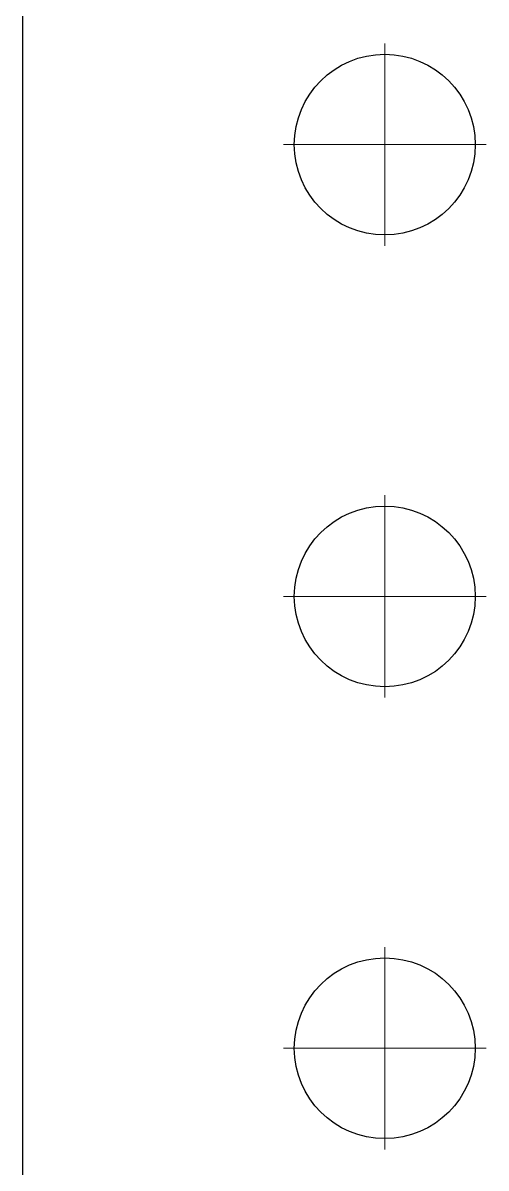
# Model space of a CAD drawing. Header units: millimetres. Extents: x 40 to 1360, y 134 to 546.
# Drawn here: x 299.5 to 312.3, y 326.68 to 358.37 of the extents above; entities that cross this region are included whole.
import ezdxf

# ---------------------------------------------------------------- set-up
doc = ezdxf.new("R2010")
doc.units = ezdxf.units.MM
doc.linetypes.add('WP_HIDDEN', pattern=[2.3, 1.5, -0.8])
for name, color, linetype, lineweight in [('ANNOTATIONS', 7, 'CONTINUOUS', 18), ('HIDDEN', 7, 'WP_HIDDEN', 13), ('VISIBLE', 7, 'CONTINUOUS', 25)]:
    doc.layers.add(name, color=color, linetype=linetype, lineweight=lineweight)

msp = doc.modelspace()

# ---------------------------------------------------------------- linework, layer by layer
at = {"layer": 'ANNOTATIONS'}
for p, q in [((309.5, 352.2), (309.5, 357.8)), ((306.7, 355), (312.3, 355)), ((309.5, 339.7), (309.5, 345.3)), ((306.7, 342.5), (312.3, 342.5)), ((309.5, 327.2), (309.5, 332.8)), ((306.7, 330), (312.3, 330))]:
    msp.add_line(p, q, dxfattribs=at)
at = {"layer": 'HIDDEN', "ltscale": 2}
msp.add_line((299.5, 277.5), (299.5, 492.5), dxfattribs=at)
at = {"layer": 'VISIBLE'}
msp.add_line((299.5, 280.5), (299.5, 492.5), dxfattribs=at)
for centre in [(309.5, 355), (309.5, 342.5), (309.5, 330)]:
    msp.add_circle(centre, 2.5, dxfattribs=at)

doc.saveas('drawing.dxf')
